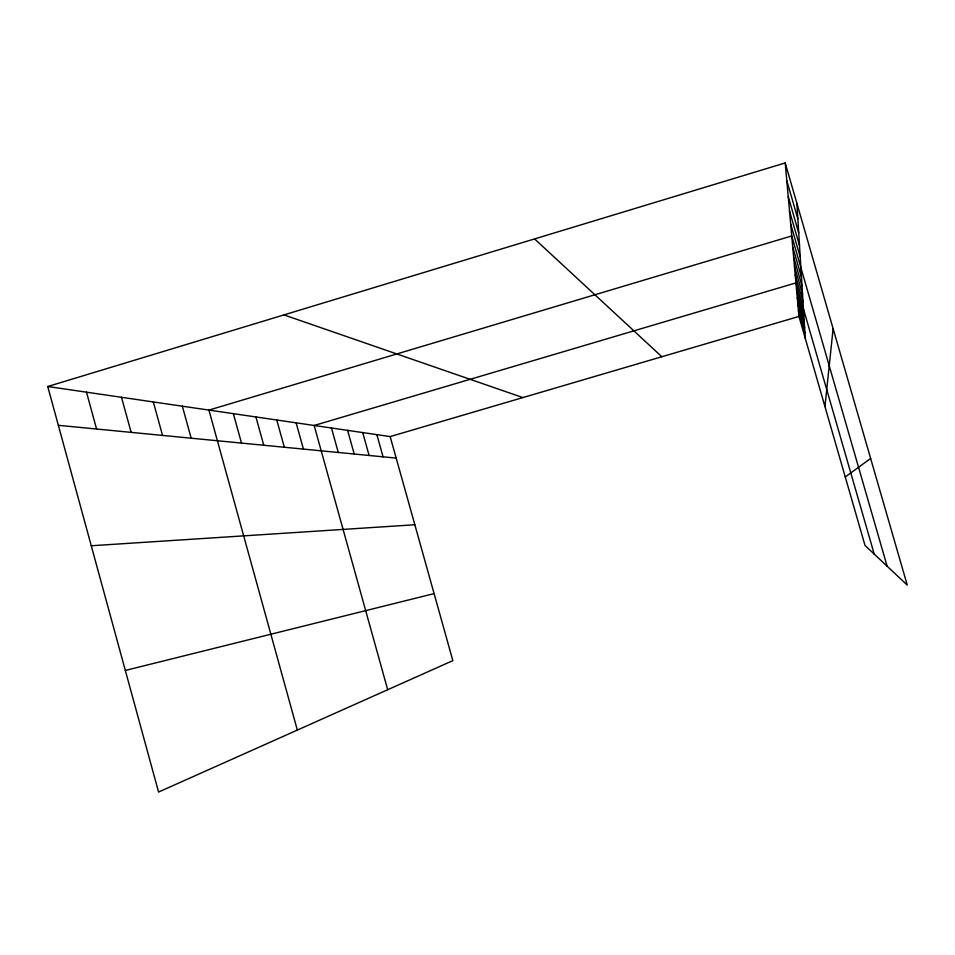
<?xml version="1.0" encoding="UTF-8"?>
<svg xmlns="http://www.w3.org/2000/svg" width="955" height="955" viewBox="0 0 955 955"><rect width="100%" height="100%" fill="white"/><g stroke="black" fill="none" stroke-linecap="round" stroke-linejoin="round"><path stroke-width="1.43" d="M824.953 406.555L833.118 328.675M845.259 476.951L870.65 458.472M47.75 386.512L390.165 436.59L452.849 660.633L158.566 792.053L47.75 386.512L785.213 162.947L907.25 585.093L865.015 545.46L798.953 316.439L785.213 162.947M390.165 436.59L798.953 316.439M125.344 670.446L434.095 593.616M91.262 545.759L414.828 524.761M58.351 425.309L396.182 458.102M283.957 314.899L522.886 397.578M534.585 238.917L661.851 356.74M786.789 180.626L797.855 218.886M788.221 196.527L798.726 232.889M789.51 210.924L799.514 245.566M790.68 224.007L800.23 257.086M887.123 566.208L791.743 235.957L208.93 410.089L297.339 730.074M792.722 246.915L801.484 277.237M793.629 256.99L802.033 286.106M794.465 266.29L802.546 294.295M795.229 274.897L803.012 301.864M874.219 554.091L795.945 282.895L314.159 425.476L387.694 689.725M796.637 290.559L803.871 315.651M797.27 297.697L804.265 321.931M797.867 304.359L804.635 327.792M798.428 310.59L804.97 333.283M376.867 434.644L383.074 456.824M362.709 432.579L369.108 455.463M347.608 430.371L354.21 454.019M331.457 428.007L338.273 452.479M296.134 422.838L303.439 449.101M276.771 420.009L284.339 447.238M255.916 416.953L263.759 445.245M233.366 413.658L241.508 443.084M182.345 406.197L191.167 438.202M153.325 401.948L162.541 435.42M121.512 397.304L131.145 432.376M86.499 392.171L96.586 429.022M796.888 203.32L805.292 338.428"/></g></svg>
